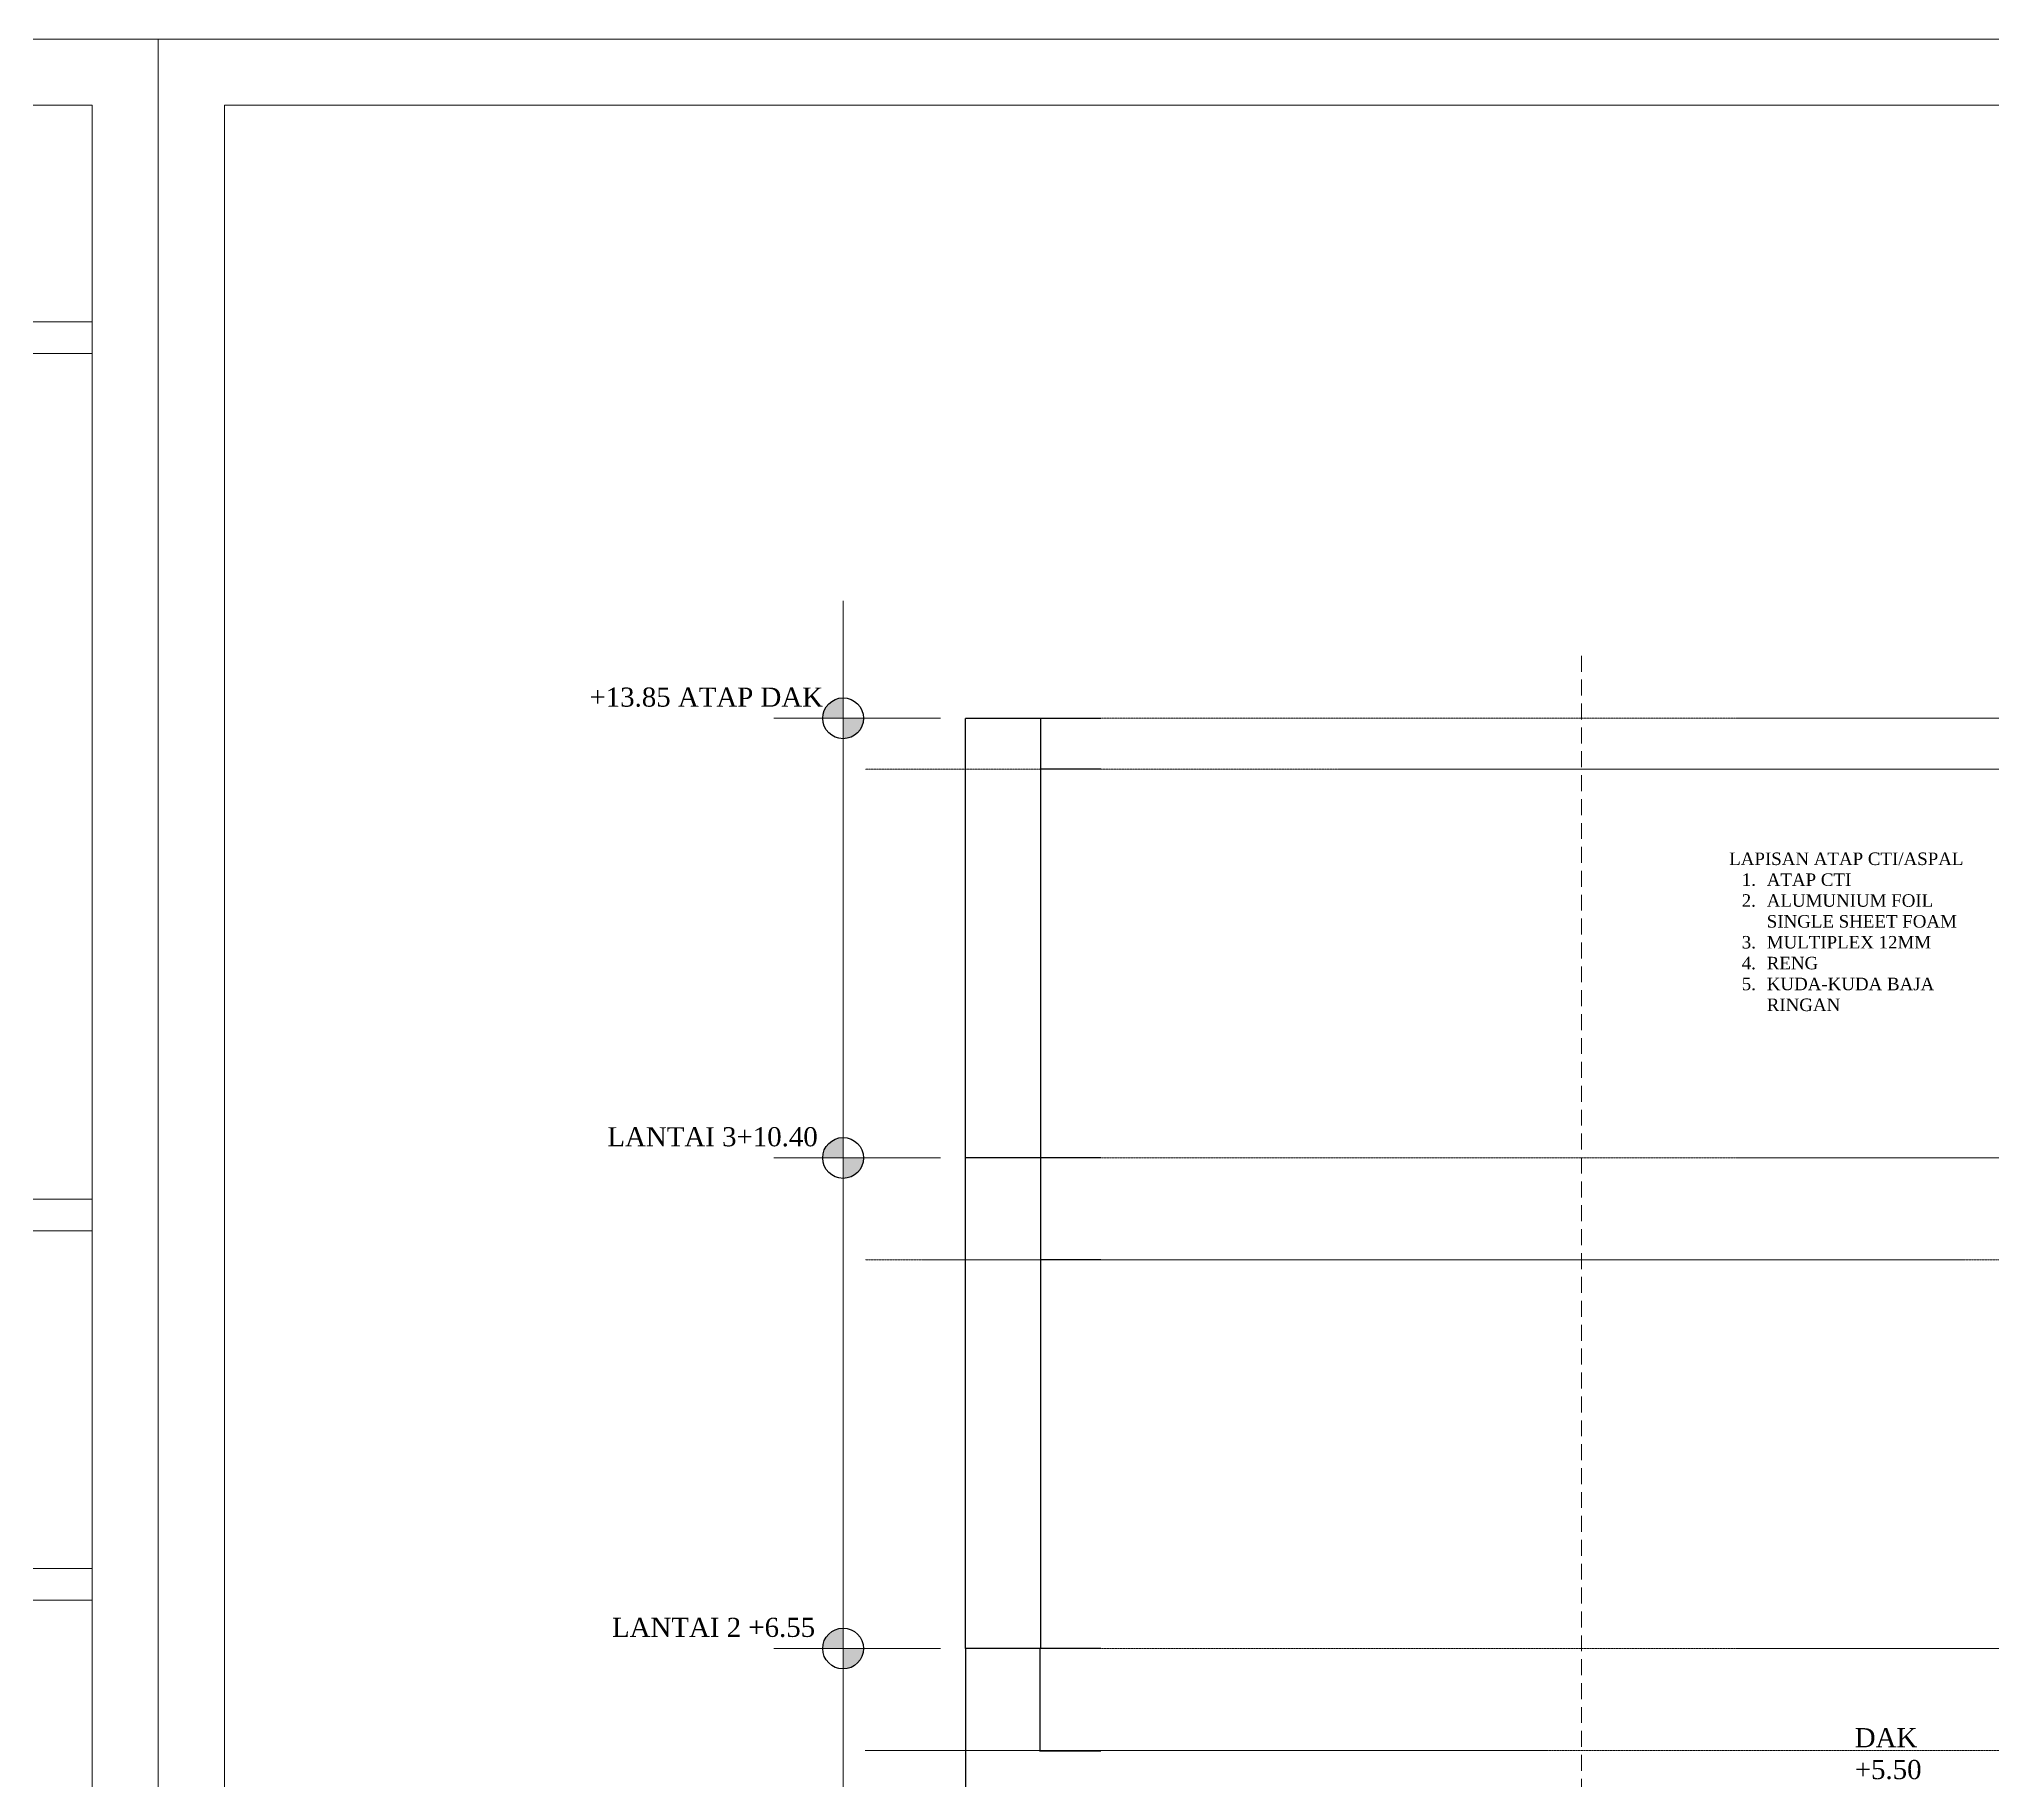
# Model space of a CAD drawing. Header units: millimetres. Extents: x -9564 to 494436, y -140371 to 4257.
# Drawn here: x 409501 to 424832, y -9412 to 4257 of the extents above; entities that cross this region are included whole.
import ezdxf
from ezdxf.enums import TextEntityAlignment as Align

# ---------------------------------------------------------------- set-up
doc = ezdxf.new("R2010")
doc.units = ezdxf.units.MM
doc.header["$MEASUREMENT"] = 0
doc.linetypes.add('DASHED2', pattern=[0.375, 0.25, -0.125])
doc.linetypes.add('HIDDEN2', pattern=[0.1875, 0.125, -0.0625])
doc.layers.get('DEFPOINTS').update_dxf_attribs({"lineweight": 18})
for name, color, linetype, lineweight in [('AS', 8, 'HIDDEN2', 5), ('DIM', 1, 'Continuous', 5), ('LEGEND', 1, 'DASHED2', 50), ('XR-KOP A3_MOZART$0$KOP-A1$0$A-GRSKOP', 1, 'Continuous', 5)]:
    doc.layers.add(name, color=color, linetype=linetype, lineweight=lineweight)
doc.layers.add('ht', color=14, linetype='Continuous')
doc.layers.add('TEXT', color=4, linetype='Continuous')
doc.styles.add('style1', font='times.ttf', dxfattribs={"height": 0.15})
doc.styles.add('style2', font='times.ttf', dxfattribs={"height": 0.18})
doc.dimstyles.new('ISO-25', dxfattribs={"dimtxt": 0.18, "dimasz": 0.12, "dimexe": 0.1, "dimexo": 0.1, "dimgap": 0.0625, "dimtad": 1, "dimtoh": 1, "dimdec": 0, "dimlfac": 1000, "dimtxsty": 'style2', "dimblk": 'ARCHTICK', "dimcen": 0.15, "dimclrd": 1, "dimclre": 1, "dimclrt": 4, "dimadec": 0, "dimazin": 0, "dimtfac": 1, "dimtdec": 0, "dimtmove": 0, "dimatfit": 3, "dimldrblk": 'OBLIQUE', "dimfxl": 1, "dimarcsym": 0})

# ---------------------------------------------------------------- blocks, each defined once
blk = doc.blocks.new('hsdh')
at = {"layer": 'XR-KOP A3_MOZART$0$KOP-A1$0$A-GRSKOP', "linetype": 'Continuous', "lineweight": 5}
for p, q in [((140385, 80618), (145017, 80618)), ((140385, 74466), (145017, 74466)), ((140385, 74244), (145017, 74244)), ((140385, 71876), (145017, 71876)), ((140385, 71654), (145017, 71654))]:
    blk.add_line(p, q, dxfattribs=at)
at = {"layer": 'XR-KOP A3_MOZART$0$KOP-A1$0$A-GRSKOP', "color": 0, "linetype": 'Continuous', "lineweight": 5}
blk.add_lwpolyline([(145480, 82601), (107945, 82601), (107945, 56197), (145480, 56197)], close=True, dxfattribs=at)
at = {"layer": 'XR-KOP A3_MOZART$0$KOP-A1$0$A-GRSKOP', "color": 5, "linetype": 'Continuous', "lineweight": 5}
blk.add_lwpolyline([(145017, 82138), (108409, 82138), (108409, 56660), (145017, 56660)], close=True, dxfattribs=at)
at = {"layer": 'XR-KOP A3_MOZART$0$KOP-A1$0$A-GRSKOP', "linetype": 'Continuous', "lineweight": 5}
blk.add_lwpolyline([(145017, 80396), (140385, 80396)], dxfattribs=at)
blk = doc.blocks.new('_ArchTick')
at = {"color": 0, "linetype": 'ByBlock', "const_width": 0.15}
blk.add_lwpolyline([(-0.5, -0.5), (0.5, 0.5)], dxfattribs=at)
blk = doc.blocks.new('*D800')
at = {"color": 1, "lineweight": -2, "transparency": 16777216}
for p, q in [((417832, -1074), (417357, -1074)), ((417358, -1074), (417358, -1474)), ((417832, -1474), (417357, -1474))]:
    blk.add_line(p, q, dxfattribs=at)
at = {"layer": 'DEFPOINTS', "color": 0, "transparency": 16777216}
for p in [(417832, -1074), (417358, -1474), (417832, -1474)]:
    blk.add_point(p, dxfattribs=at)
at = {"color": 1, "lineweight": -2, "transparency": 16777216, "xscale": 0.12, "yscale": 0.12, "zscale": 0.12}
for p, rotation in [((417358, -1074), 90), ((417358, -1474), 270)]:
    blk.add_blockref('_ArchTick', p, dxfattribs=dict(at, rotation=rotation))
at = {"color": 4, "transparency": 16777216, "insert": (417357, -1274), "char_height": 0.18, "attachment_point": 5, "rotation": 90, "style": 'style2'}
blk.add_mtext('400000', dxfattribs=at)
blk = doc.blocks.new('_Oblique')
at = {"color": 0, "linetype": 'ByBlock', "lineweight": -2}
blk.add_line((-0.5, -0.5), (0.5, 0.5), dxfattribs=at)
blk = doc.blocks.new('*D801')
at = {"color": 1, "lineweight": -2, "transparency": 16777216}
for p, q in [((417832, -1474), (417357, -1474)), ((417358, -1474), (417358, -4524)), ((417832, -4524), (417357, -4524))]:
    blk.add_line(p, q, dxfattribs=at)
at = {"layer": 'DEFPOINTS', "color": 0, "transparency": 16777216}
for p in [(417832, -1474), (417358, -4524), (417832, -4524)]:
    blk.add_point(p, dxfattribs=at)
at = {"color": 1, "lineweight": -2, "transparency": 16777216, "xscale": 0.12, "yscale": 0.12, "zscale": 0.12}
for p, rotation in [((417358, -1474), 90), ((417358, -4524), 270)]:
    blk.add_blockref('_ArchTick', p, dxfattribs=dict(at, rotation=rotation))
at = {"color": 4, "transparency": 16777216, "insert": (417357, -2999), "char_height": 0.18, "attachment_point": 5, "rotation": 90, "style": 'style2'}
blk.add_mtext('3049999', dxfattribs=at)
blk = doc.blocks.new('*D802')
at = {"color": 1, "lineweight": -2, "transparency": 16777216}
for p, q in [((417832, -4524), (417357, -4524)), ((417358, -4524), (417358, -5324)), ((417832, -5324), (417357, -5324))]:
    blk.add_line(p, q, dxfattribs=at)
at = {"layer": 'DEFPOINTS', "color": 0, "transparency": 16777216}
for p in [(417832, -4524), (417358, -5324), (417832, -5324)]:
    blk.add_point(p, dxfattribs=at)
at = {"color": 1, "lineweight": -2, "transparency": 16777216, "xscale": 0.12, "yscale": 0.12, "zscale": 0.12}
for p, rotation in [((417358, -4524), 90), ((417358, -5324), 270)]:
    blk.add_blockref('_ArchTick', p, dxfattribs=dict(at, rotation=rotation))
at = {"color": 4, "transparency": 16777216, "insert": (417357, -4924), "char_height": 0.18, "attachment_point": 5, "rotation": 90, "style": 'style2'}
blk.add_mtext('800000', dxfattribs=at)
blk = doc.blocks.new('*D803')
at = {"color": 1, "lineweight": -2, "transparency": 16777216}
for p, q in [((417832, -5324), (417357, -5324)), ((417358, -5324), (417358, -8374)), ((417832, -8374), (417357, -8374))]:
    blk.add_line(p, q, dxfattribs=at)
at = {"layer": 'DEFPOINTS', "color": 0, "transparency": 16777216}
for p in [(417832, -5324), (417358, -8374), (417832, -8374)]:
    blk.add_point(p, dxfattribs=at)
at = {"color": 1, "lineweight": -2, "transparency": 16777216, "xscale": 0.12, "yscale": 0.12, "zscale": 0.12}
for p, rotation in [((417358, -5324), 90), ((417358, -8374), 270)]:
    blk.add_blockref('_ArchTick', p, dxfattribs=dict(at, rotation=rotation))
at = {"color": 4, "transparency": 16777216, "insert": (417357, -6849), "char_height": 0.18, "attachment_point": 5, "rotation": 90, "style": 'style2'}
blk.add_mtext('3049999', dxfattribs=at)
blk = doc.blocks.new('*D804')
at = {"color": 1, "lineweight": -2, "transparency": 16777216}
for p, q in [((417832, -8374), (417352, -8374)), ((417353, -8374), (417353, -9179)), ((417832, -9179), (417352, -9179))]:
    blk.add_line(p, q, dxfattribs=at)
at = {"layer": 'DEFPOINTS', "color": 0, "transparency": 16777216}
for p in [(417832, -8374), (417353, -9179), (417832, -9179)]:
    blk.add_point(p, dxfattribs=at)
at = {"color": 1, "lineweight": -2, "transparency": 16777216, "xscale": 0.12, "yscale": 0.12, "zscale": 0.12}
for p, rotation in [((417353, -8374), 90), ((417353, -9179), 270)]:
    blk.add_blockref('_ArchTick', p, dxfattribs=dict(at, rotation=rotation))
at = {"color": 4, "transparency": 16777216, "insert": (417352, -8776), "char_height": 0.18, "attachment_point": 5, "rotation": 90, "style": 'style2'}
blk.add_mtext('805000', dxfattribs=at)
blk = doc.blocks.new('*D807')
at = {"color": 1, "lineweight": -2, "transparency": 16777216}
for p, q in [((417357, -8374), (416770, -8374)), ((416770, -8374), (416770, -12224)), ((417357, -12224), (416770, -12224))]:
    blk.add_line(p, q, dxfattribs=at)
at = {"layer": 'DEFPOINTS', "color": 0, "transparency": 16777216}
for p in [(417358, -8374), (416770, -12224), (417358, -12224)]:
    blk.add_point(p, dxfattribs=at)
at = {"color": 1, "lineweight": -2, "transparency": 16777216, "xscale": 0.12, "yscale": 0.12, "zscale": 0.12}
for p, rotation in [((416770, -8374), 90), ((416770, -12224), 270)]:
    blk.add_blockref('_ArchTick', p, dxfattribs=dict(at, rotation=rotation))
at = {"color": 4, "transparency": 16777216, "insert": (416770, -10299), "char_height": 0.18, "attachment_point": 5, "rotation": 90, "style": 'style2'}
blk.add_mtext('3849999', dxfattribs=at)
blk = doc.blocks.new('*D808')
at = {"color": 1, "lineweight": -2, "transparency": 16777216}
for p, q in [((417357, -4524), (416770, -4524)), ((416770, -8374), (416770, -4524)), ((417357, -8374), (416770, -8374))]:
    blk.add_line(p, q, dxfattribs=at)
at = {"layer": 'DEFPOINTS', "color": 0, "transparency": 16777216}
for p in [(416770, -4524), (417358, -4524), (417358, -8374)]:
    blk.add_point(p, dxfattribs=at)
at = {"color": 1, "lineweight": -2, "transparency": 16777216, "xscale": 0.12, "yscale": 0.12, "zscale": 0.12}
for p, rotation in [((416770, -4524), 90), ((416770, -8374), 270)]:
    blk.add_blockref('_ArchTick', p, dxfattribs=dict(at, rotation=rotation))
at = {"color": 4, "transparency": 16777216, "insert": (416770, -6449), "char_height": 0.18, "attachment_point": 5, "rotation": 90, "style": 'style2'}
blk.add_mtext('3849999', dxfattribs=at)
blk = doc.blocks.new('*D809')
at = {"color": 1, "lineweight": -2, "transparency": 16777216}
for p, q in [((417357, -1074), (416770, -1074)), ((416770, -4524), (416770, -1074)), ((417357, -4524), (416770, -4524))]:
    blk.add_line(p, q, dxfattribs=at)
at = {"layer": 'DEFPOINTS', "color": 0, "transparency": 16777216}
for p in [(416770, -1074), (417358, -1074), (417358, -4524)]:
    blk.add_point(p, dxfattribs=at)
at = {"color": 1, "lineweight": -2, "transparency": 16777216, "xscale": 0.12, "yscale": 0.12, "zscale": 0.12}
for p, rotation in [((416770, -1074), 90), ((416770, -4524), 270)]:
    blk.add_blockref('_ArchTick', p, dxfattribs=dict(at, rotation=rotation))
at = {"color": 4, "transparency": 16777216, "insert": (416770, -2799), "char_height": 0.18, "attachment_point": 5, "rotation": 90, "style": 'style2'}
blk.add_mtext('3449999', dxfattribs=at)
blk = doc.blocks.new('A$C459A4C15')
at = {"layer": 'ht'}
h = blk.add_hatch(color=256, dxfattribs=at)
h.paths.add_polyline_path([(0, 0.0801), (0, 0), (-0.0801, 0, -0.414214)])
h.paths.add_polyline_path([(0, 0), (0.0801, 0, -0.414214), (0, -0.0801)])
blk.add_circle((0, 0), 0.0801, dxfattribs=at)
blk = doc.blocks.new('1223')
at = {"layer": 'AS'}
blk.add_line((453.4027, 196.1256), (453.4027, 214.2574), dxfattribs=at)

msp = doc.modelspace()

# ---------------------------------------------------------------- linework, layer by layer
at = {"layer": 'AS'}
for p, q in [((441785.9202, -1073.5403), (417831.8304, -1073.5403)), ((426864.4031, -1473.5402), (415982.9209, -1473.5402)), ((441785.9202, -4523.5396, 0), (417831.8304, -4523.5396, 0)), ((425463.7831, -5323.5395), (415982.9209, -5323.5395)), ((441785.9202, -8373.5389, 0), (417831.8304, -8373.5389, 0)), ((425240.0256, -9173.5388), (415982.9209, -9173.5388))]:
    msp.add_line(p, q, dxfattribs=at)
at = {"layer": 'DIM', "color": 1, "linetype": 'ByBlock'}
for p, q in [((415809.7323, -151.1836), (415809.7323, -15537.5538)), ((415265.2006, -1073.5403, 0), (416573.4029, -1073.5403, 0)), ((415265.2006, -4523.5396), (416573.4029, -4523.5396)), ((415265.2006, -8373.5389, 0), (416573.4029, -8373.5389, 0))]:
    msp.add_line(p, q, dxfattribs=at)

# ---------------------------------------------------------------- block references
for name, p, xscale, yscale, zscale in [('1223', (-31800.0806, -214833.2752), 999.9998119083025, 999.9998119083025, 999.9998119083025), ('A$C459A4C15', (415809.7323, -1073.5403, 0), 1999.999623816605, 1999.999623816605, 1999.999623816605), ('A$C459A4C15', (415809.7323, -4523.5396), 1999.999623816605, 1999.999623816605, 1999.999623816605), ('A$C459A4C15', (415809.7323, -8373.5389, 0), 1999.999623816605, 1999.999623816605, 1999.999623816605)]:
    msp.add_blockref(name, p, dxfattribs=dict(xscale=xscale, yscale=yscale, zscale=zscale))
at = {"layer": 'LEGEND', "xscale": 1.118963964633539, "yscale": 1.118963964633539, "zscale": 1.118963964633539}
for p in [(247648.9997, -88170.8627), (289648.9918, -88170.8627)]:
    msp.add_blockref('hsdh', p, dxfattribs=at)

# ---------------------------------------------------------------- texts
at = {"layer": 'TEXT', "style": 'style1'}
for s, p in [('+13.85 ATAP DAK', (415652.4698, -982.1227, 0)), ('LANTAI 3+10.40', (415610.746, -4432.122)), ('LANTAI 2 +6.55', (415590.2186, -8282.1213, 0))]:
    msp.add_text(s, height=149.999972, dxfattribs=at).set_placement(p, align=Align.RIGHT)
at = {"layer": 'TEXT', "attachment_point": 5, "style": 'style1'}
for s, insert, char_height, width in [('\\A1;\\pxql;LAPISAN ATAP CTI/ASPAL\\P\\pi-2,l3,t0,3;1.^IATAP CTI\\P2.^IALUMUNIUM FOIL SINGLE SHEET FOAM\\P3.^IMULTIPLEX 12MM\\P4.^IRENG\\P5.^IKUDA-KUDA BAJA RINGAN', (423810.9185, -2749.6371), 98.210155, 2096.080259), ('\\A1;\\pxql;DAK\\P+5.50', (425348.744, -9199.6239), 149.999972, 3201.420249)]:
    msp.add_mtext(s, dxfattribs=dict(at, insert=insert, char_height=char_height, width=width))

# ---------------------------------------------------------------- dimensions: what is measured, and where the dimension line sits
for base, p1, p2, picture, middle in [((416770.4113, -1073.5403), (417357.544, -4523.5396), (417357.544, -1073.5403), '*D809', (416770.257, -2798.54)), ((417357.544, -4523.5396), (417831.8304, -1473.5402), (417831.8304, -4523.5396), '*D801', (417357.3897, -2998.5399)), ((416770.4113, -4523.5396), (417357.544, -8373.5389), (417357.544, -4523.5396), '*D808', (416770.257, -6448.5393)), ((417357.544, -5323.5395), (417831.8304, -4523.5396), (417831.8304, -5323.5395), '*D802', (417357.39, -4923.5396)), ((417357.544, -8373.5389), (417831.8304, -5323.5395), (417831.8304, -8373.5389), '*D803', (417357.3897, -6848.5392)), ((416770.4113, -12223.5382), (417357.544, -8373.5389), (417357.544, -12223.5382), '*D807', (416770.257, -10298.5386)), ((417352.544, -9178.5388), (417831.8304, -8373.5389), (417831.8304, -9178.5388), '*D804', (417352.39, -8776.0389))]:
    dim = msp.add_linear_dim(base=base, p1=p1, p2=p2, angle=90, dimstyle='ISO-25')
    dim.commit()
    dim.dimension.update_dxf_attribs({"geometry": picture, "text_midpoint": middle})
dim = msp.add_linear_dim(base=(417357.544, -1473.5402), p1=(417831.8304, -1073.5403), p2=(417831.8304, -1473.5402), angle=90, dimstyle='ISO-25')
dim.commit()
dim.dimension.update_dxf_attribs({"geometry": '*D800', "text_midpoint": (417357.544, -1273.5403), "dimtype": 160})

doc.saveas('drawing.dxf')
